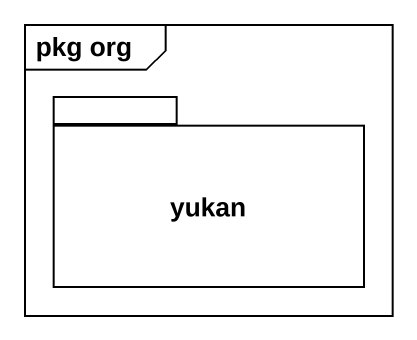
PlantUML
@startuml
mainframe pkg org
package yukan {
}
@enduml
